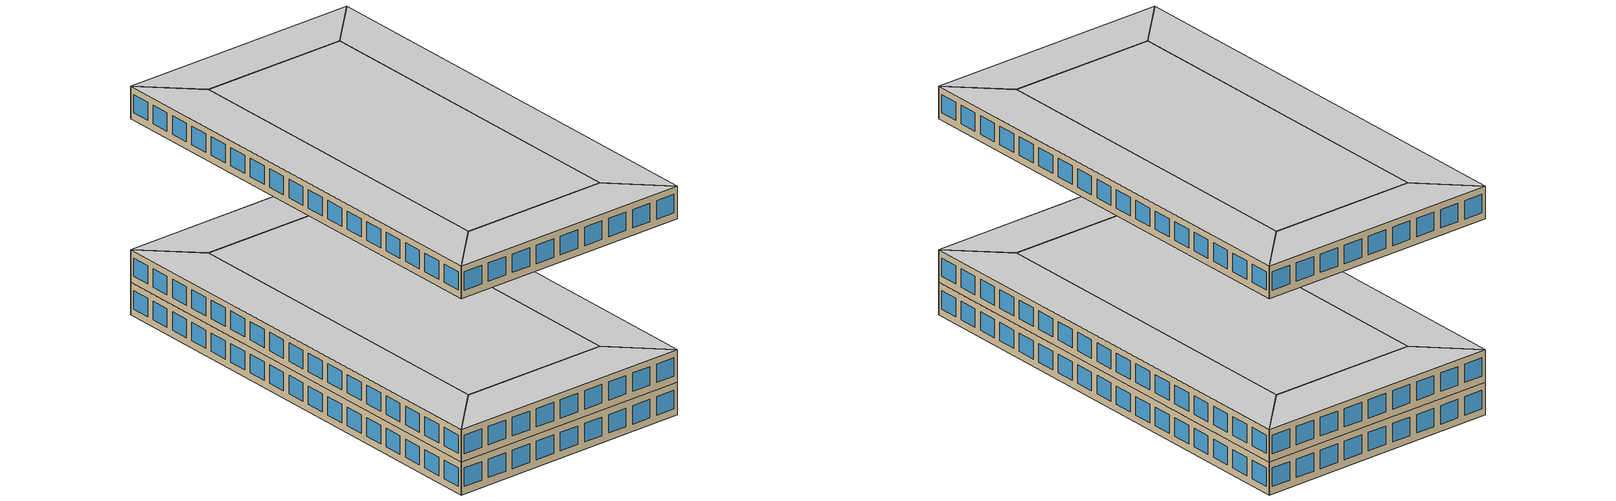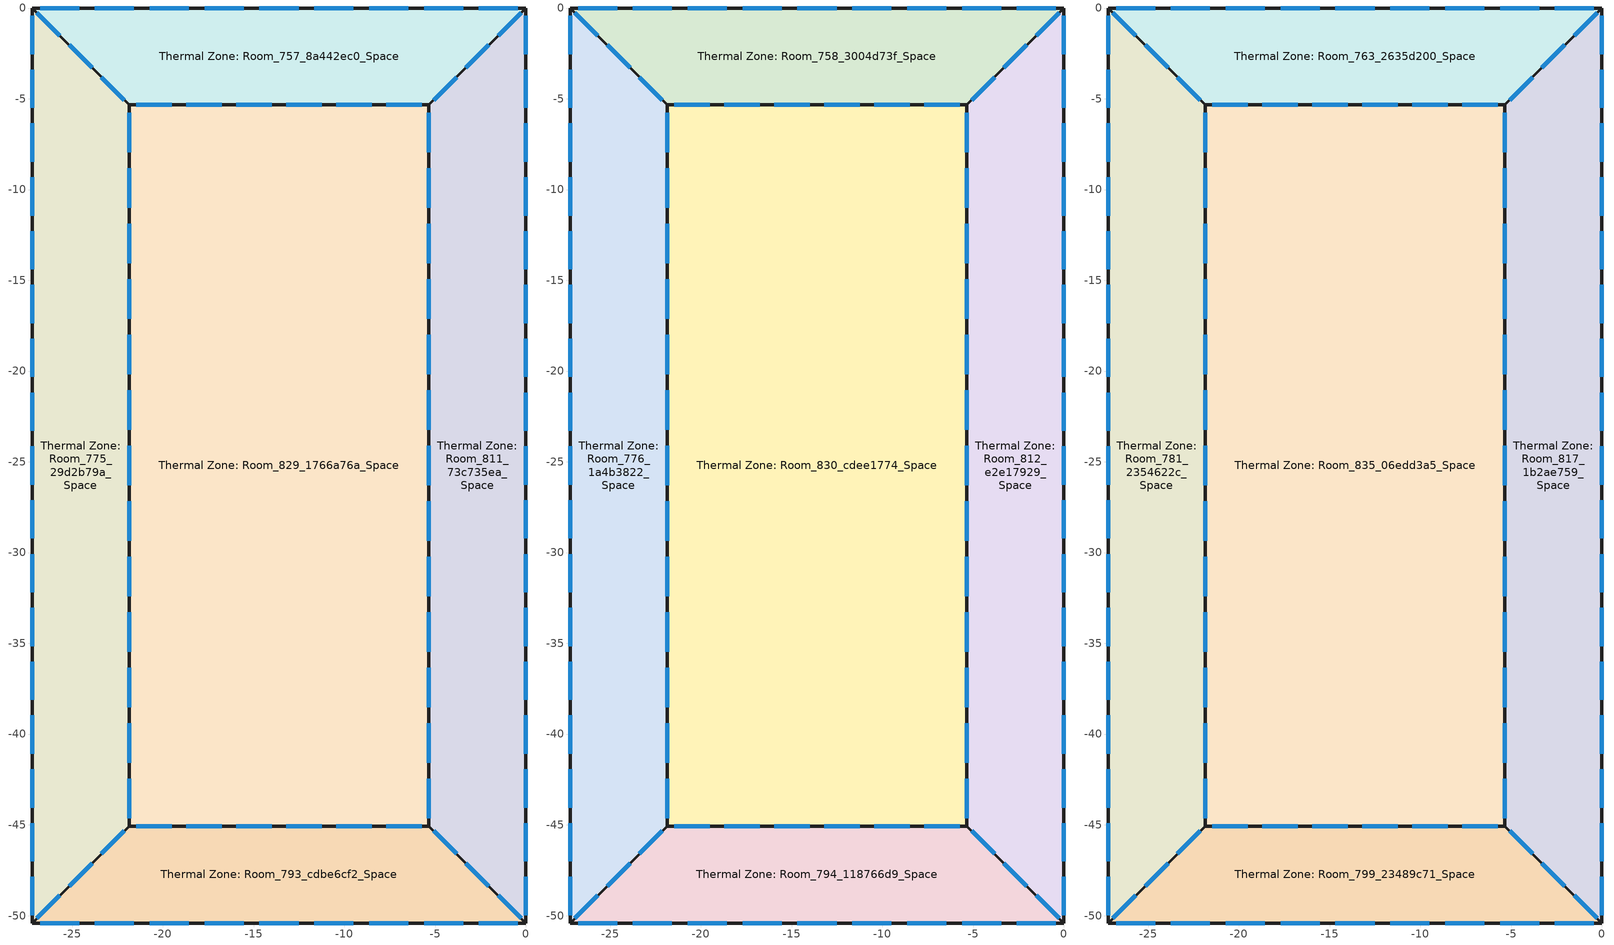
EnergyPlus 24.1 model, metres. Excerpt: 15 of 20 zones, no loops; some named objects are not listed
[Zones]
Thermal Zone: Room_757_8a442ec0_Space
 floor ground (ExtSlabCarpet 4in ClimateZone 1-8): -27.2,0 0,0 -5.34,-5.34 -21.86,-5.34 z0
 wall outside (AQ_Office_2024_Office  Wall 1945 1980 6A): -21.86,-5.34 -5.34,-5.34 0,0 -27.2,0 -21.86,-5.34 z0:3.56
 window (Single Glazing 5): -21.46,-5.34 -19.5,-5.34 / -18.71,-5.34 -16.75,-5.34 / -15.95,-5.34 -14,-5.34 / -13.2,-5.34 -11.24,-5.34 / -10.45,-5.34 -8.49,-5.34 / -7.7,-5.34 -5.74,-5.34 / -5.08,-5.08 -3.82,-3.82 / -3.3,-3.3 -2.04,-2.04 / -1.52,-1.52 -0.26,-0.26 / -26.94,-0.26 -25.67,-1.52 / -25.16,-2.04 -23.89,-3.3 / -23.38,-3.82 -22.11,-5.08 / -0.44,0 -2.59,0 / -3.46,0 -5.61,0 / -6.48,0 -8.63,0 / -9.5,0 -11.65,0 / -12.52,0 -14.67,0 / -15.55,0 -17.7,0 / -18.57,0 -20.72,0 / -21.59,0 -23.74,0 / -24.61,0 -26.76,0 z0.8:2.8
 roof outside (AQ_Office_2024_Office  roof 1945 1980 6A): -5.34,-5.34 0,0 -27.2,0 -21.86,-5.34 z3.56
Thermal Zone: Room_775_29d2b79a_Space
 floor ground (ExtSlabCarpet 4in ClimateZone 1-8): -27.2,0 -21.86,-5.34 -21.86,-45.07 -27.2,-50.41 z0
 wall outside (AQ_Office_2024_Office  Wall 1945 1980 6A): -21.86,-5.34 -27.2,0 -27.2,-50.41 -21.86,-45.07 -21.86,-5.34 z0:3.56
 window (Single Glazing 5): -22.11,-5.08 -23.38,-3.82 / -23.89,-3.3 -25.16,-2.04 / -25.67,-1.52 -26.94,-0.26 / -21.86,-44.62 -21.86,-42.45 / -21.86,-41.57 -21.86,-39.4 / -21.86,-14.07 -21.86,-11.89 / -21.86,-11.01 -21.86,-8.84 / -21.86,-7.96 -21.86,-5.78 / -21.86,-38.51 -21.86,-36.34 / -21.86,-35.46 -21.86,-33.28 / -21.86,-32.4 -21.86,-30.23 / -21.86,-29.35 -21.86,-27.17 / -21.86,-26.29 -21.86,-24.12 / -21.86,-23.23 -21.86,-21.06 / -21.86,-20.18 -21.86,-18.01 / -21.86,-17.12 -21.86,-14.95 / -26.94,-50.15 -25.67,-48.88 / -25.16,-48.37 -23.89,-47.1 / -23.38,-46.59 -22.11,-45.32 / -27.2,-0.43 -27.2,-2.54 / -27.2,-3.39 -27.2,-5.5 / -27.2,-30.08 -27.2,-32.19 / -27.2,-33.04 -27.2,-35.15 / -27.2,-36.01 -27.2,-38.12 / -27.2,-38.97 -27.2,-41.08 / -27.2,-41.94 -27.2,-44.05 / -27.2,-44.91 -27.2,-47.01 / -27.2,-47.87 -27.2,-49.98 / -27.2,-6.36 -27.2,-8.47 / -27.2,-9.32 -27.2,-11.43 / -27.2,-12.29 -27.2,-14.4 / -27.2,-15.25 -27.2,-17.36 / -27.2,-18.22 -27.2,-20.33 / -27.2,-21.18 -27.2,-23.29 / -27.2,-24.15 -27.2,-26.26 / -27.2,-27.11 -27.2,-29.22 z0.8:2.8
 roof outside (AQ_Office_2024_Office  roof 1945 1980 6A): -27.2,-50.41 -21.86,-45.07 -21.86,-5.34 -27.2,0 z3.56
Thermal Zone: Room_793_cdbe6cf2_Space
 floor ground (ExtSlabCarpet 4in ClimateZone 1-8): -5.34,-45.07 0,-50.41 -27.2,-50.41 -21.86,-45.07 z0
 wall outside (AQ_Office_2024_Office  Wall 1945 1980 6A): -21.86,-45.07 -27.2,-50.41 0,-50.41 -5.34,-45.07 -21.86,-45.07 z0:3.56
 window (Single Glazing 5): -22.11,-45.32 -23.38,-46.59 / -23.89,-47.1 -25.16,-48.37 / -25.67,-48.88 -26.94,-50.15 / -5.74,-45.07 -7.7,-45.07 / -8.49,-45.07 -10.45,-45.07 / -11.24,-45.07 -13.2,-45.07 / -14,-45.07 -15.95,-45.07 / -16.75,-45.07 -18.71,-45.07 / -19.5,-45.07 -21.46,-45.07 / -0.26,-50.15 -1.52,-48.88 / -2.04,-48.37 -3.3,-47.1 / -3.82,-46.59 -5.08,-45.32 / -26.76,-50.41 -24.61,-50.41 / -23.74,-50.41 -21.59,-50.41 / -20.72,-50.41 -18.57,-50.41 / -17.7,-50.41 -15.55,-50.41 / -14.67,-50.41 -12.52,-50.41 / -11.65,-50.41 -9.5,-50.41 / -8.63,-50.41 -6.48,-50.41 / -5.61,-50.41 -3.46,-50.41 / -2.59,-50.41 -0.44,-50.41 z0.8:2.8
 roof outside (AQ_Office_2024_Office  roof 1945 1980 6A): 0,-50.41 -5.34,-45.07 -21.86,-45.07 -27.2,-50.41 z3.56
Thermal Zone: Room_811_73c735ea_Space
 floor ground (ExtSlabCarpet 4in ClimateZone 1-8): 0,0 0,-50.41 -5.34,-45.07 -5.34,-5.34 z0
 wall outside (AQ_Office_2024_Office  Wall 1945 1980 6A): -5.34,-45.07 0,-50.41 0,0 -5.34,-5.34 -5.34,-45.07 z0:3.56
 window (Single Glazing 5): -5.08,-45.32 -3.82,-46.59 / -3.3,-47.1 -2.04,-48.37 / -1.52,-48.88 -0.26,-50.15 / -0.26,-0.26 -1.52,-1.52 / -2.04,-2.04 -3.3,-3.3 / -3.82,-3.82 -5.08,-5.08 / -5.34,-5.78 -5.34,-7.96 / -5.34,-8.84 -5.34,-11.01 / -5.34,-36.34 -5.34,-38.51 / -5.34,-39.4 -5.34,-41.57 / -5.34,-42.45 -5.34,-44.62 / -5.34,-11.89 -5.34,-14.07 / -5.34,-14.95 -5.34,-17.12 / -5.34,-18.01 -5.34,-20.18 / -5.34,-21.06 -5.34,-23.23 / -5.34,-24.12 -5.34,-26.29 / -5.34,-27.17 -5.34,-29.35 / -5.34,-30.23 -5.34,-32.4 / -5.34,-33.28 -5.34,-35.46 / 0,-49.98 0,-47.87 / 0,-47.01 0,-44.91 / 0,-20.33 0,-18.22 / 0,-17.36 0,-15.25 / 0,-14.4 0,-12.29 / 0,-11.43 0,-9.32 / 0,-8.47 0,-6.36 / 0,-5.5 0,-3.39 / 0,-2.54 0,-0.43 / 0,-44.05 0,-41.94 / 0,-41.08 0,-38.97 / 0,-38.12 0,-36.01 / 0,-35.15 0,-33.04 / 0,-32.19 0,-30.08 / 0,-29.22 0,-27.11 / 0,-26.26 0,-24.15 / 0,-23.29 0,-21.18 z0.8:2.8
 roof outside (AQ_Office_2024_Office  roof 1945 1980 6A): 0,-50.41 0,0 -5.34,-5.34 -5.34,-45.07 z3.56
Thermal Zone: Room_829_1766a76a_Space
 floor ground (ExtSlabCarpet 4in ClimateZone 1-8): -5.34,-5.34 -5.34,-45.07 -21.86,-45.07 -21.86,-5.34 z0
 wall outside (AQ_Office_2024_Office  Wall 1945 1980 6A): -5.34,-45.07 -5.34,-5.34 -21.86,-5.34 -21.86,-45.07 -5.34,-45.07 z0:3.56
 window (Single Glazing 5): -5.34,-44.62 -5.34,-42.45 / -5.34,-41.57 -5.34,-39.4 / -5.34,-14.07 -5.34,-11.89 / -5.34,-11.01 -5.34,-8.84 / -5.34,-7.96 -5.34,-5.78 / -5.34,-38.51 -5.34,-36.34 / -5.34,-35.46 -5.34,-33.28 / -5.34,-32.4 -5.34,-30.23 / -5.34,-29.35 -5.34,-27.17 / -5.34,-26.29 -5.34,-24.12 / -5.34,-23.23 -5.34,-21.06 / -5.34,-20.18 -5.34,-18.01 / -5.34,-17.12 -5.34,-14.95 / -21.46,-45.07 -19.5,-45.07 / -18.71,-45.07 -16.75,-45.07 / -15.95,-45.07 -14,-45.07 / -13.2,-45.07 -11.24,-45.07 / -10.45,-45.07 -8.49,-45.07 / -7.7,-45.07 -5.74,-45.07 / -21.86,-5.78 -21.86,-7.96 / -21.86,-8.84 -21.86,-11.01 / -21.86,-36.34 -21.86,-38.51 / -21.86,-39.4 -21.86,-41.57 / -21.86,-42.45 -21.86,-44.62 / -21.86,-11.89 -21.86,-14.07 / -21.86,-14.95 -21.86,-17.12 / -21.86,-18.01 -21.86,-20.18 / -21.86,-21.06 -21.86,-23.23 / -21.86,-24.12 -21.86,-26.29 / -21.86,-27.17 -21.86,-29.35 / -21.86,-30.23 -21.86,-32.4 / -21.86,-33.28 -21.86,-35.46 / -5.74,-5.34 -7.7,-5.34 / -8.49,-5.34 -10.45,-5.34 / -11.24,-5.34 -13.2,-5.34 / -14,-5.34 -15.95,-5.34 / -16.75,-5.34 -18.71,-5.34 / -19.5,-5.34 -21.46,-5.34 z0.8:2.8
 roof outside (AQ_Office_2024_Office  roof 1945 1980 6A): -5.34,-45.07 -5.34,-5.34 -21.86,-5.34 -21.86,-45.07 z3.56
Thermal Zone: Room_758_3004d73f_Space
 floor outside (AQ_Office_2024_Office  ground 1945 1980 6A): -27.2,0 0,0 -5.34,-5.34 -21.86,-5.34 z3.56
 wall outside (AQ_Office_2024_Office  Wall 1945 1980 6A): -21.86,-5.34 -5.34,-5.34 0,0 -27.2,0 -21.86,-5.34 z3.56:7.11
 window (Single Glazing 5): -21.46,-5.34 -19.5,-5.34 / -18.71,-5.34 -16.75,-5.34 / -15.95,-5.34 -14,-5.34 / -13.2,-5.34 -11.24,-5.34 / -10.45,-5.34 -8.49,-5.34 / -7.7,-5.34 -5.74,-5.34 / -5.08,-5.08 -3.82,-3.82 / -3.3,-3.3 -2.04,-2.04 / -1.52,-1.52 -0.26,-0.26 / -26.94,-0.26 -25.67,-1.52 / -25.16,-2.04 -23.89,-3.3 / -23.38,-3.82 -22.11,-5.08 / -0.44,0 -2.59,0 / -3.46,0 -5.61,0 / -6.48,0 -8.63,0 / -9.5,0 -11.65,0 / -12.52,0 -14.67,0 / -15.55,0 -17.7,0 / -18.57,0 -20.72,0 / -21.59,0 -23.74,0 / -24.61,0 -26.76,0 z4.36:6.36
 ceiling adiabatic (Interior Partition 1): -5.34,-5.34 0,0 -27.2,0 -21.86,-5.34 z7.11
Thermal Zone: Room_776_1a4b3822_Space
 floor outside (AQ_Office_2024_Office  ground 1945 1980 6A): -27.2,0 -21.86,-5.34 -21.86,-45.07 -27.2,-50.41 z3.56
 wall outside (AQ_Office_2024_Office  Wall 1945 1980 6A): -21.86,-5.34 -27.2,0 -27.2,-50.41 -21.86,-45.07 -21.86,-5.34 z3.56:7.11
 window (Single Glazing 5): -22.11,-5.08 -23.38,-3.82 / -23.89,-3.3 -25.16,-2.04 / -25.67,-1.52 -26.94,-0.26 / -21.86,-44.62 -21.86,-42.45 / -21.86,-41.57 -21.86,-39.4 / -21.86,-14.07 -21.86,-11.89 / -21.86,-11.01 -21.86,-8.84 / -21.86,-7.96 -21.86,-5.78 / -21.86,-38.51 -21.86,-36.34 / -21.86,-35.46 -21.86,-33.28 / -21.86,-32.4 -21.86,-30.23 / -21.86,-29.35 -21.86,-27.17 / -21.86,-26.29 -21.86,-24.12 / -21.86,-23.23 -21.86,-21.06 / -21.86,-20.18 -21.86,-18.01 / -21.86,-17.12 -21.86,-14.95 / -26.94,-50.15 -25.67,-48.88 / -25.16,-48.37 -23.89,-47.1 / -23.38,-46.59 -22.11,-45.32 / -27.2,-0.43 -27.2,-2.54 / -27.2,-3.39 -27.2,-5.5 / -27.2,-30.08 -27.2,-32.19 / -27.2,-33.04 -27.2,-35.15 / -27.2,-36.01 -27.2,-38.12 / -27.2,-38.97 -27.2,-41.08 / -27.2,-41.94 -27.2,-44.05 / -27.2,-44.91 -27.2,-47.01 / -27.2,-47.87 -27.2,-49.98 / -27.2,-6.36 -27.2,-8.47 / -27.2,-9.32 -27.2,-11.43 / -27.2,-12.29 -27.2,-14.4 / -27.2,-15.25 -27.2,-17.36 / -27.2,-18.22 -27.2,-20.33 / -27.2,-21.18 -27.2,-23.29 / -27.2,-24.15 -27.2,-26.26 / -27.2,-27.11 -27.2,-29.22 z4.36:6.36
 ceiling adiabatic (Interior Partition 1): -27.2,-50.41 -21.86,-45.07 -21.86,-5.34 -27.2,0 z7.11
Thermal Zone: Room_794_118766d9_Space
 floor outside (AQ_Office_2024_Office  ground 1945 1980 6A): -5.34,-45.07 0,-50.41 -27.2,-50.41 -21.86,-45.07 z3.56
 wall outside (AQ_Office_2024_Office  Wall 1945 1980 6A): -21.86,-45.07 -27.2,-50.41 0,-50.41 -5.34,-45.07 -21.86,-45.07 z3.56:7.11
 window (Single Glazing 5): -22.11,-45.32 -23.38,-46.59 / -23.89,-47.1 -25.16,-48.37 / -25.67,-48.88 -26.94,-50.15 / -5.74,-45.07 -7.7,-45.07 / -8.49,-45.07 -10.45,-45.07 / -11.24,-45.07 -13.2,-45.07 / -14,-45.07 -15.95,-45.07 / -16.75,-45.07 -18.71,-45.07 / -19.5,-45.07 -21.46,-45.07 / -0.26,-50.15 -1.52,-48.88 / -2.04,-48.37 -3.3,-47.1 / -3.82,-46.59 -5.08,-45.32 / -26.76,-50.41 -24.61,-50.41 / -23.74,-50.41 -21.59,-50.41 / -20.72,-50.41 -18.57,-50.41 / -17.7,-50.41 -15.55,-50.41 / -14.67,-50.41 -12.52,-50.41 / -11.65,-50.41 -9.5,-50.41 / -8.63,-50.41 -6.48,-50.41 / -5.61,-50.41 -3.46,-50.41 / -2.59,-50.41 -0.44,-50.41 z4.36:6.36
 ceiling adiabatic (Interior Partition 1): 0,-50.41 -5.34,-45.07 -21.86,-45.07 -27.2,-50.41 z7.11
Thermal Zone: Room_812_e2e17929_Space
 floor outside (AQ_Office_2024_Office  ground 1945 1980 6A): 0,0 0,-50.41 -5.34,-45.07 -5.34,-5.34 z3.56
 wall outside (AQ_Office_2024_Office  Wall 1945 1980 6A): -5.34,-45.07 0,-50.41 0,0 -5.34,-5.34 -5.34,-45.07 z3.56:7.11
 window (Single Glazing 5): -5.08,-45.32 -3.82,-46.59 / -3.3,-47.1 -2.04,-48.37 / -1.52,-48.88 -0.26,-50.15 / -0.26,-0.26 -1.52,-1.52 / -2.04,-2.04 -3.3,-3.3 / -3.82,-3.82 -5.08,-5.08 / -5.34,-5.78 -5.34,-7.96 / -5.34,-8.84 -5.34,-11.01 / -5.34,-36.34 -5.34,-38.51 / -5.34,-39.4 -5.34,-41.57 / -5.34,-42.45 -5.34,-44.62 / -5.34,-11.89 -5.34,-14.07 / -5.34,-14.95 -5.34,-17.12 / -5.34,-18.01 -5.34,-20.18 / -5.34,-21.06 -5.34,-23.23 / -5.34,-24.12 -5.34,-26.29 / -5.34,-27.17 -5.34,-29.35 / -5.34,-30.23 -5.34,-32.4 / -5.34,-33.28 -5.34,-35.46 / 0,-49.98 0,-47.87 / 0,-47.01 0,-44.91 / 0,-20.33 0,-18.22 / 0,-17.36 0,-15.25 / 0,-14.4 0,-12.29 / 0,-11.43 0,-9.32 / 0,-8.47 0,-6.36 / 0,-5.5 0,-3.39 / 0,-2.54 0,-0.43 / 0,-44.05 0,-41.94 / 0,-41.08 0,-38.97 / 0,-38.12 0,-36.01 / 0,-35.15 0,-33.04 / 0,-32.19 0,-30.08 / 0,-29.22 0,-27.11 / 0,-26.26 0,-24.15 / 0,-23.29 0,-21.18 z4.36:6.36
 ceiling adiabatic (Interior Partition 1): 0,-50.41 0,0 -5.34,-5.34 -5.34,-45.07 z7.11
Thermal Zone: Room_830_cdee1774_Space
 floor outside (AQ_Office_2024_Office  ground 1945 1980 6A): -5.34,-5.34 -5.34,-45.07 -21.86,-45.07 -21.86,-5.34 z3.56
 wall outside (AQ_Office_2024_Office  Wall 1945 1980 6A): -5.34,-45.07 -5.34,-5.34 -21.86,-5.34 -21.86,-45.07 -5.34,-45.07 z3.56:7.11
 window (Single Glazing 5): -5.34,-44.62 -5.34,-42.45 / -5.34,-41.57 -5.34,-39.4 / -5.34,-14.07 -5.34,-11.89 / -5.34,-11.01 -5.34,-8.84 / -5.34,-7.96 -5.34,-5.78 / -5.34,-38.51 -5.34,-36.34 / -5.34,-35.46 -5.34,-33.28 / -5.34,-32.4 -5.34,-30.23 / -5.34,-29.35 -5.34,-27.17 / -5.34,-26.29 -5.34,-24.12 / -5.34,-23.23 -5.34,-21.06 / -5.34,-20.18 -5.34,-18.01 / -5.34,-17.12 -5.34,-14.95 / -21.46,-45.07 -19.5,-45.07 / -18.71,-45.07 -16.75,-45.07 / -15.95,-45.07 -14,-45.07 / -13.2,-45.07 -11.24,-45.07 / -10.45,-45.07 -8.49,-45.07 / -7.7,-45.07 -5.74,-45.07 / -21.86,-5.78 -21.86,-7.96 / -21.86,-8.84 -21.86,-11.01 / -21.86,-36.34 -21.86,-38.51 / -21.86,-39.4 -21.86,-41.57 / -21.86,-42.45 -21.86,-44.62 / -21.86,-11.89 -21.86,-14.07 / -21.86,-14.95 -21.86,-17.12 / -21.86,-18.01 -21.86,-20.18 / -21.86,-21.06 -21.86,-23.23 / -21.86,-24.12 -21.86,-26.29 / -21.86,-27.17 -21.86,-29.35 / -21.86,-30.23 -21.86,-32.4 / -21.86,-33.28 -21.86,-35.46 / -5.74,-5.34 -7.7,-5.34 / -8.49,-5.34 -10.45,-5.34 / -11.24,-5.34 -13.2,-5.34 / -14,-5.34 -15.95,-5.34 / -16.75,-5.34 -18.71,-5.34 / -19.5,-5.34 -21.46,-5.34 z4.36:6.36
 ceiling adiabatic (Interior Partition 1): -5.34,-45.07 -5.34,-5.34 -21.86,-5.34 -21.86,-45.07 z7.11
Thermal Zone: Room_763_2635d200_Space
 floor adiabatic (Interior Partition 1): -27.2,0 0,0 -5.34,-5.34 -21.86,-5.34 z21.33
 wall outside (AQ_Office_2024_Office  Wall 1945 1980 6A): -21.86,-5.34 -5.34,-5.34 0,0 -27.2,0 -21.86,-5.34 z21.33:24.89
 window (Single Glazing 5): -21.46,-5.34 -19.5,-5.34 / -18.71,-5.34 -16.75,-5.34 / -15.95,-5.34 -14,-5.34 / -13.2,-5.34 -11.24,-5.34 / -10.45,-5.34 -8.49,-5.34 / -7.7,-5.34 -5.74,-5.34 / -5.08,-5.08 -3.82,-3.82 / -3.3,-3.3 -2.04,-2.04 / -1.52,-1.52 -0.26,-0.26 / -26.94,-0.26 -25.67,-1.52 / -25.16,-2.04 -23.89,-3.3 / -23.38,-3.82 -22.11,-5.08 / -0.44,0 -2.59,0 / -3.46,0 -5.61,0 / -6.48,0 -8.63,0 / -9.5,0 -11.65,0 / -12.52,0 -14.67,0 / -15.55,0 -17.7,0 / -18.57,0 -20.72,0 / -21.59,0 -23.74,0 / -24.61,0 -26.76,0 z22.13:24.13
 ceiling adiabatic (Interior Partition 1): -5.34,-5.34 0,0 -27.2,0 -21.86,-5.34 z24.89
Thermal Zone: Room_781_2354622c_Space
 floor adiabatic (Interior Partition 1): -27.2,0 -21.86,-5.34 -21.86,-45.07 -27.2,-50.41 z21.33
 wall outside (AQ_Office_2024_Office  Wall 1945 1980 6A): -21.86,-5.34 -27.2,0 -27.2,-50.41 -21.86,-45.07 -21.86,-5.34 z21.33:24.89
 window (Single Glazing 5): -22.11,-5.08 -23.38,-3.82 / -23.89,-3.3 -25.16,-2.04 / -25.67,-1.52 -26.94,-0.26 / -21.86,-44.62 -21.86,-42.45 / -21.86,-41.57 -21.86,-39.4 / -21.86,-14.07 -21.86,-11.89 / -21.86,-11.01 -21.86,-8.84 / -21.86,-7.96 -21.86,-5.78 / -21.86,-38.51 -21.86,-36.34 / -21.86,-35.46 -21.86,-33.28 / -21.86,-32.4 -21.86,-30.23 / -21.86,-29.35 -21.86,-27.17 / -21.86,-26.29 -21.86,-24.12 / -21.86,-23.23 -21.86,-21.06 / -21.86,-20.18 -21.86,-18.01 / -21.86,-17.12 -21.86,-14.95 / -26.94,-50.15 -25.67,-48.88 / -25.16,-48.37 -23.89,-47.1 / -23.38,-46.59 -22.11,-45.32 / -27.2,-0.43 -27.2,-2.54 / -27.2,-3.39 -27.2,-5.5 / -27.2,-30.08 -27.2,-32.19 / -27.2,-33.04 -27.2,-35.15 / -27.2,-36.01 -27.2,-38.12 / -27.2,-38.97 -27.2,-41.08 / -27.2,-41.94 -27.2,-44.05 / -27.2,-44.91 -27.2,-47.01 / -27.2,-47.87 -27.2,-49.98 / -27.2,-6.36 -27.2,-8.47 / -27.2,-9.32 -27.2,-11.43 / -27.2,-12.29 -27.2,-14.4 / -27.2,-15.25 -27.2,-17.36 / -27.2,-18.22 -27.2,-20.33 / -27.2,-21.18 -27.2,-23.29 / -27.2,-24.15 -27.2,-26.26 / -27.2,-27.11 -27.2,-29.22 z22.13:24.13
 ceiling adiabatic (Interior Partition 1): -27.2,-50.41 -21.86,-45.07 -21.86,-5.34 -27.2,0 z24.89
Thermal Zone: Room_799_23489c71_Space
 floor adiabatic (Interior Partition 1): -5.34,-45.07 0,-50.41 -27.2,-50.41 -21.86,-45.07 z21.33
 wall outside (AQ_Office_2024_Office  Wall 1945 1980 6A): -21.86,-45.07 -27.2,-50.41 0,-50.41 -5.34,-45.07 -21.86,-45.07 z21.33:24.89
 window (Single Glazing 5): -22.11,-45.32 -23.38,-46.59 / -23.89,-47.1 -25.16,-48.37 / -25.67,-48.88 -26.94,-50.15 / -5.74,-45.07 -7.7,-45.07 / -8.49,-45.07 -10.45,-45.07 / -11.24,-45.07 -13.2,-45.07 / -14,-45.07 -15.95,-45.07 / -16.75,-45.07 -18.71,-45.07 / -19.5,-45.07 -21.46,-45.07 / -0.26,-50.15 -1.52,-48.88 / -2.04,-48.37 -3.3,-47.1 / -3.82,-46.59 -5.08,-45.32 / -26.76,-50.41 -24.61,-50.41 / -23.74,-50.41 -21.59,-50.41 / -20.72,-50.41 -18.57,-50.41 / -17.7,-50.41 -15.55,-50.41 / -14.67,-50.41 -12.52,-50.41 / -11.65,-50.41 -9.5,-50.41 / -8.63,-50.41 -6.48,-50.41 / -5.61,-50.41 -3.46,-50.41 / -2.59,-50.41 -0.44,-50.41 z22.13:24.13
 ceiling adiabatic (Interior Partition 1): 0,-50.41 -5.34,-45.07 -21.86,-45.07 -27.2,-50.41 z24.89
Thermal Zone: Room_817_1b2ae759_Space
 floor adiabatic (Interior Partition 1): 0,0 0,-50.41 -5.34,-45.07 -5.34,-5.34 z21.33
 wall outside (AQ_Office_2024_Office  Wall 1945 1980 6A): -5.34,-45.07 0,-50.41 0,0 -5.34,-5.34 -5.34,-45.07 z21.33:24.89
 window (Single Glazing 5): -5.08,-45.32 -3.82,-46.59 / -3.3,-47.1 -2.04,-48.37 / -1.52,-48.88 -0.26,-50.15 / -0.26,-0.26 -1.52,-1.52 / -2.04,-2.04 -3.3,-3.3 / -3.82,-3.82 -5.08,-5.08 / -5.34,-5.78 -5.34,-7.96 / -5.34,-8.84 -5.34,-11.01 / -5.34,-36.34 -5.34,-38.51 / -5.34,-39.4 -5.34,-41.57 / -5.34,-42.45 -5.34,-44.62 / -5.34,-11.89 -5.34,-14.07 / -5.34,-14.95 -5.34,-17.12 / -5.34,-18.01 -5.34,-20.18 / -5.34,-21.06 -5.34,-23.23 / -5.34,-24.12 -5.34,-26.29 / -5.34,-27.17 -5.34,-29.35 / -5.34,-30.23 -5.34,-32.4 / -5.34,-33.28 -5.34,-35.46 / 0,-49.98 0,-47.87 / 0,-47.01 0,-44.91 / 0,-20.33 0,-18.22 / 0,-17.36 0,-15.25 / 0,-14.4 0,-12.29 / 0,-11.43 0,-9.32 / 0,-8.47 0,-6.36 / 0,-5.5 0,-3.39 / 0,-2.54 0,-0.43 / 0,-44.05 0,-41.94 / 0,-41.08 0,-38.97 / 0,-38.12 0,-36.01 / 0,-35.15 0,-33.04 / 0,-32.19 0,-30.08 / 0,-29.22 0,-27.11 / 0,-26.26 0,-24.15 / 0,-23.29 0,-21.18 z22.13:24.13
 ceiling adiabatic (Interior Partition 1): 0,-50.41 0,0 -5.34,-5.34 -5.34,-45.07 z24.89
Thermal Zone: Room_835_06edd3a5_Space
 floor adiabatic (Interior Partition 1): -5.34,-5.34 -5.34,-45.07 -21.86,-45.07 -21.86,-5.34 z21.33
 wall outside (AQ_Office_2024_Office  Wall 1945 1980 6A): -5.34,-45.07 -5.34,-5.34 -21.86,-5.34 -21.86,-45.07 -5.34,-45.07 z21.33:24.89
 window (Single Glazing 5): -5.34,-44.62 -5.34,-42.45 / -5.34,-41.57 -5.34,-39.4 / -5.34,-14.07 -5.34,-11.89 / -5.34,-11.01 -5.34,-8.84 / -5.34,-7.96 -5.34,-5.78 / -5.34,-38.51 -5.34,-36.34 / -5.34,-35.46 -5.34,-33.28 / -5.34,-32.4 -5.34,-30.23 / -5.34,-29.35 -5.34,-27.17 / -5.34,-26.29 -5.34,-24.12 / -5.34,-23.23 -5.34,-21.06 / -5.34,-20.18 -5.34,-18.01 / -5.34,-17.12 -5.34,-14.95 / -21.46,-45.07 -19.5,-45.07 / -18.71,-45.07 -16.75,-45.07 / -15.95,-45.07 -14,-45.07 / -13.2,-45.07 -11.24,-45.07 / -10.45,-45.07 -8.49,-45.07 / -7.7,-45.07 -5.74,-45.07 / -21.86,-5.78 -21.86,-7.96 / -21.86,-8.84 -21.86,-11.01 / -21.86,-36.34 -21.86,-38.51 / -21.86,-39.4 -21.86,-41.57 / -21.86,-42.45 -21.86,-44.62 / -21.86,-11.89 -21.86,-14.07 / -21.86,-14.95 -21.86,-17.12 / -21.86,-18.01 -21.86,-20.18 / -21.86,-21.06 -21.86,-23.23 / -21.86,-24.12 -21.86,-26.29 / -21.86,-27.17 -21.86,-29.35 / -21.86,-30.23 -21.86,-32.4 / -21.86,-33.28 -21.86,-35.46 / -5.74,-5.34 -7.7,-5.34 / -8.49,-5.34 -10.45,-5.34 / -11.24,-5.34 -13.2,-5.34 / -14,-5.34 -15.95,-5.34 / -16.75,-5.34 -18.71,-5.34 / -19.5,-5.34 -21.46,-5.34 z22.13:24.13
 ceiling adiabatic (Interior Partition 1): -5.34,-45.07 -5.34,-5.34 -21.86,-5.34 -21.86,-45.07 z24.89
[Building]
1055_boulevard RenÃ©-LÃ©vesque Est (MTL)_172529_Y_1979_high: North Axis {deg}=0; Terrain=City; Solar Distribution=FullExteriorWithReflections
[Site:Location]
Montreal Int'l: Latitude {deg}=45.47; Longitude {deg}=-73.75; Time Zone {hr}=-5; Elevation {m}=36
[Site:WaterMainsTemperature]
Calculation Method=CorrelationFromWeatherFile
[SizingPeriod:DesignDay] Day of Month=21; Dry-Bulb Temperature Range Modifier Type=DefaultMultipliers; Rain Indicator=No; Snow Indicator=No; Daylight Saving Time Indicator=No; Begin Environment Reset Mode=FullResetAtBeginEnvironment
Name | Month | Day Type | Maximum Dry-Bulb Temperature {C} | Daily Dry-Bulb Temperature Range {deltaC} | Humidity Condition Type | Wetbulb or DewPoint at Maximum Dry-Bulb {C} | Barometric Pressure {Pa} | Wind Speed {m/s} | Wind Direction {deg} | Solar Model Indicator | ASHRAE Clear Sky Optical Depth for Beam Irradiance (taub) | ASHRAE Clear Sky Optical Depth for Diffuse Irradiance (taud) | Enthalpy at Maximum Dry-Bulb {J/kg} | Sky Clearness
Montreal Int'l Ann Clg .4% Condns DB=>MWB | 7 | SummerDesignDay | 30 | 9.3 | Wetbulb | 22.1 | 100893 | 4.9 | 220 | ASHRAETau | 0.465 | 1.966
Montreal Int'l Ann Clg .4% Condns DP=>MDB | 7 | SummerDesignDay | 26 | 9.3 | Dewpoint | 21.6 | 100893 | 4.9 | 220 | ASHRAETau | 0.465 | 1.966
Montreal Int'l Ann Clg .4% Condns Enth=>MDB | 7 | SummerDesignDay | 28.1 | 9.3 | Enthalpy |  | 100893 | 4.9 | 220 | ASHRAETau | 0.465 | 1.966 | 69300
Montreal Int'l Ann Clg .4% Condns WB=>MDB | 7 | SummerDesignDay | 28.1 | 9.3 | Wetbulb | 23.2 | 100893 | 4.9 | 220 | ASHRAETau | 0.465 | 1.966
Montreal Int'l Ann Htg 99.6% Condns DB | 1 | WinterDesignDay | -23.7 | 0 | Wetbulb | -23.7 | 100893 | 3.9 | 260 | ASHRAEClearSky |  |  |  | 0
Montreal Int'l Ann Htg Wind 99.6% Condns WS=>MCDB | 1 | WinterDesignDay | -5.3 | 0 | Wetbulb | -5.3 | 100893 | 12.9 | 260 | ASHRAEClearSky |  |  |  | 0
Montreal Int'l Ann Hum_n 99.6% Condns DP=>MCDB | 1 | WinterDesignDay | -23 | 0 | Dewpoint | -30.5 | 100893 | 3.9 | 260 | ASHRAEClearSky |  |  |  | 0
Montreal Int'l Cooling Design Day 0.4% Condns DB=>MWB | 7 | SummerDesignDay | 29.4 | 9.7 | Wetbulb | 22.7 | 101099 | 4.8 | 228 | ASHRAEClearSky |  |  |  | 1
Montreal Int'l Heating Design Day 99.6% Condns DB | 1 | WinterDesignDay | -22.8 | 0 | Wetbulb | -22.8 | 101099 | 3.6 | 294 | ASHRAEClearSky |  |  |  | 0
[Material]
Name | Roughness | Thickness {m} | Conductivity {W/m-K} | Density {kg/m3} | Specific Heat {J/kg-K} | Thermal Absorptance | Solar Absorptance | Visible Absorptance
AQNC2024built-up roofing 1 | MediumRough | 0.1 | 0.162 | 1121 | 1470 | 0.7 | 0.7 | 0.7
AQNC2024concrete blocks | MediumRough | 0.2 | 1.1 | 800 | 920 | 0.7 | 0.7 | 0.7
AQNC2024expanded polystyrene type I 15 cm 1 | MediumRough | 0.15 | 0.0385 | 15 | 1500 | 0.7 | 0.7 | 0.7
AQNC2024gypsum board | MediumRough | 0.1 | 0.159 | 800 | 1090 | 0.7 | 0.7 | 0.7
AQNC2024low density mineral wool batt | MediumRough | 0.05 | 0.0362 | 15 | 800 | 0.7 | 0.7 | 0.7
AQNC2024standard concrete | MediumRough | 0.2 | 2.5 | 2400 | 840 | 0.7 | 0.7 | 0.7
G05 25mm wood | MediumSmooth | 0.0254 | 0.15 | 608 | 1630 | 0.9 | 0.5 | 0.5
MAT-CC05 4 HW CONCRETE | Rough | 0.1016 | 1.311 | 2240 | 836.8 | 0.9 | 0.85 | 0.85
[Material:NoMass] Thermal Absorptance=0.9
Name | Roughness | Thermal Resistance {m2-K/W} | Solar Absorptance | Visible Absorptance
AQNC2024NMair less15 mm | MediumRough | 0.16 | 0.7 | 0.7
CP02 CARPET PAD | Smooth | 0.1 | 0.8 | 0.8
[WindowMaterial:SimpleGlazingSystem]
Simple glazing: U-Factor {W/m2-K}=5; Solar Heat Gain Coefficient=0.8
[Construction]
AQ_Office_2024_Office  ground 1945 1980 6A: AQNC2024standard concrete, AQNC2024NMair less15 mm
AQ_Office_2024_Office  roof 1945 1980 6A: AQNC2024built-up roofing 1, AQNC2024expanded polystyrene type I 15 cm 1
AQ_Office_2024_Office  Wall 1945 1980 6A: AQNC2024concrete blocks, AQNC2024low density mineral wool batt, AQNC2024gypsum board
ExtSlabCarpet 4in ClimateZone 1-8: MAT-CC05 4 HW CONCRETE, CP02 CARPET PAD
Interior Partition 1: G05 25mm wood
Single Glazing 5: Simple glazing
[Zone] Multiplier=1; Part of Total Floor Area=Yes
Thermal Zone: Room_757_8a442ec0_Space; Thermal Zone: Room_758_3004d73f_Space; Thermal Zone: Room_763_2635d200_Space; Thermal Zone: Room_775_29d2b79a_Space; Thermal Zone: Room_776_1a4b3822_Space; Thermal Zone: Room_781_2354622c_Space; Thermal Zone: Room_793_cdbe6cf2_Space; Thermal Zone: Room_794_118766d9_Space; Thermal Zone: Room_799_23489c71_Space; Thermal Zone: Room_811_73c735ea_Space; Thermal Zone: Room_812_e2e17929_Space; Thermal Zone: Room_817_1b2ae759_Space; Thermal Zone: Room_829_1766a76a_Space; Thermal Zone: Room_830_cdee1774_Space; Thermal Zone: Room_835_06edd3a5_Space
[Space] Space Type=MediumOffice Building
Name | Zone
Room_757_8a442ec0_Space | Thermal Zone: Room_757_8a442ec0_Space
Room_758_3004d73f_Space | Thermal Zone: Room_758_3004d73f_Space
Room_763_2635d200_Space | Thermal Zone: Room_763_2635d200_Space
Room_775_29d2b79a_Space | Thermal Zone: Room_775_29d2b79a_Space
Room_776_1a4b3822_Space | Thermal Zone: Room_776_1a4b3822_Space
Room_781_2354622c_Space | Thermal Zone: Room_781_2354622c_Space
Room_793_cdbe6cf2_Space | Thermal Zone: Room_793_cdbe6cf2_Space
Room_794_118766d9_Space | Thermal Zone: Room_794_118766d9_Space
Room_799_23489c71_Space | Thermal Zone: Room_799_23489c71_Space
Room_811_73c735ea_Space | Thermal Zone: Room_811_73c735ea_Space
Room_812_e2e17929_Space | Thermal Zone: Room_812_e2e17929_Space
Room_817_1b2ae759_Space | Thermal Zone: Room_817_1b2ae759_Space
Room_829_1766a76a_Space | Thermal Zone: Room_829_1766a76a_Space
Room_830_cdee1774_Space | Thermal Zone: Room_830_cdee1774_Space
Room_835_06edd3a5_Space | Thermal Zone: Room_835_06edd3a5_Space
[SpaceList]
MediumOffice Building: Room_757_8a442ec0_Space, Room_758_3004d73f_Space, Room_781_2354622c_Space, Room_828_ec5a7d58_Space, Room_812_e2e17929_Space, Room_763_2635d200_Space, Room_776_1a4b3822_Space, Room_774_96c0b87f_Space, Room_775_29d2b79a_Space, Room_792_b6f59f44_Space, Room_830_cdee1774_Space, Room_793_cdbe6cf2_Space, Room_794_118766d9_Space, Room_799_23489c71_Space, Room_810_a910b828_Space, Room_811_73c735ea_Space, Room_817_1b2ae759_Space, Room_829_1766a76a_Space, Room_835_06edd3a5_Space, Room_846_4a64eaff_Space
[Lights]
MediumOffice Building_Lighting: Zone or ZoneList or Space or SpaceList=MediumOffice Building; Schedule=NECB-A-Lighting; Design Level Calculation Method=Watts/Area; Watts per Floor Area {W/m2}=6.68315; Return Air Fraction=0; Fraction Radiant=0.7; Fraction Visible=0.2; Fraction Replaceable=1
[People]
MediumOffice Building_People: Zone or ZoneList or Space or SpaceList=MediumOffice Building; Number of People Schedule=NECB-A-Occupancy; Number of People Calculation Method=People/Area; People per Floor Area {person/m2}=0.0711847; Fraction Radiant=0.3; Activity Level Schedule=MediumOffice Building_People_Act Schedule
[ElectricEquipment]
MediumOffice Building_Electric Equipment: Zone or ZoneList or Space or SpaceList=MediumOffice Building; Schedule=NECB-A-Electric-Equipment; Design Level Calculation Method=Watts/Area; Watts per Floor Area {W/m2}=7.54366; Fraction Latent=0; Fraction Radiant=0.5; Fraction Lost=0
[ZoneInfiltration:DesignFlowRate]
MediumOffice Building_Infiltration: Zone or ZoneList or Space or SpaceList=MediumOffice Building; Schedule=MediumOffice Building_Infiltration Schedule; Design Flow Rate Calculation Method=Flow/ExteriorArea; Flow Rate per Exterior Surface Area {m3/s-m2}=0.000226568; Constant Term Coefficient=1; Temperature Term Coefficient=0; Velocity Term Coefficient=0
[AvailabilityManager:Scheduled] Schedule=Always On Discrete
VAV with Reheat Availability Manager; Air Loop HVAC Outdoor Air System 1 Availability Manager
[Schedule:Day:Interval]
Schedule Day 40; Schedule Day 39; NECB-A-Lighting_Hol 1: No, 24:00, 0.05
Schedule Day 38; NECB-A-Lighting_Default: No, 07:00, 0.05, 08:00, 0.3, 09:00, 0.8, 17:00, 0.9, 18:00, 0.8, 19:00, 0.5, 21:00, 0.3, 23:00, 0.1, 24:00, 0.05
Schedule Day 25; Schedule Day 24; NECB-A-Occupancy_Hol 1: No, 24:00, 0
Schedule Day 23; NECB-A-Occupancy_Default: No, 07:00, 0, 08:00, 0.1, 09:00, 0.7, 12:00, 0.9, 14:00, 0.5, 17:00, 0.9, 18:00, 0.7, 19:00, 0.3, 23:00, 0.1, 24:00, 0
MediumOffice Building_People_Act Schedule_Sunday; MediumOffice Building_People_Act Schedule_SmrDsn 1; MediumOffice Building_People_Act Schedule_WntrDsn 1; MediumOffice Building_People_Act Schedule_Hol 1: No, 24:00, 120
Schedule Day 31; Schedule Day 30; NECB-A-Electric-Equipment_Hol 1: No, 24:00, 0.2
Schedule Day 29; NECB-A-Electric-Equipment_Default: No, 07:00, 0.2, 08:00, 0.3, 09:00, 0.8, 18:00, 0.9, 19:00, 0.5, 21:00, 0.3, 24:00, 0.2
MediumOffice Building_Infiltration Schedule_Hol 1; MediumOffice Building_Infiltration Schedule_Sunday: No, 24:00, 1
MediumOffice Building_Infiltration Schedule_SmrDsn 1; Schedule Day 11: No, 06:00, 1, 22:00, 0.25, 24:00, 1
MediumOffice Building_Infiltration Schedule_WntrDsn 1; Schedule Day 12: No, 06:00, 1, 18:00, 0.25, 24:00, 1
[Schedule:Week:Daily]
NECB-A-Lighting Week Rule - Jan1-Dec31: Schedule Day 40, Schedule Day 38, Schedule Day 38, Schedule Day 38, Schedule Day 38, Schedule Day 38, Schedule Day 39, NECB-A-Lighting_Hol 1, NECB-A-Lighting_Default, NECB-A-Lighting_Default, NECB-A-Lighting_Default, NECB-A-Lighting_Default
NECB-A-Occupancy Week Rule - Jan1-Dec31: Schedule Day 25, Schedule Day 23, Schedule Day 23, Schedule Day 23, Schedule Day 23, Schedule Day 23, Schedule Day 24, NECB-A-Occupancy_Hol 1, NECB-A-Occupancy_Default, NECB-A-Occupancy_Default, NECB-A-Occupancy_Default, NECB-A-Occupancy_Default
MediumOffice Building_People_Act Schedule Week Rule - Jan1-Dec31: MediumOffice Building_People_Act Schedule_Sunday, MediumOffice Building_People_Act Schedule_Sunday, MediumOffice Building_People_Act Schedule_Sunday, MediumOffice Building_People_Act Schedule_Sunday, MediumOffice Building_People_Act Schedule_Sunday, MediumOffice Building_People_Act Schedule_Sunday, MediumOffice Building_People_Act Schedule_Sunday, MediumOffice Building_People_Act Schedule_Hol 1, MediumOffice Building_People_Act Schedule_SmrDsn 1, MediumOffice Building_People_Act Schedule_WntrDsn 1, MediumOffice Building_People_Act Schedule_Sunday, MediumOffice Building_People_Act Schedule_Sunday
NECB-A-Electric-Equipment Week Rule - Jan1-Dec31: Schedule Day 31, Schedule Day 29, Schedule Day 29, Schedule Day 29, Schedule Day 29, Schedule Day 29, Schedule Day 30, NECB-A-Electric-Equipment_Hol 1, NECB-A-Electric-Equipment_Default, NECB-A-Electric-Equipment_Default, NECB-A-Electric-Equipment_Default, NECB-A-Electric-Equipment_Default
MediumOffice Building_Infiltration Schedule Week Rule - Jan1-Dec31: MediumOffice Building_Infiltration Schedule_Sunday, Schedule Day 11, Schedule Day 11, Schedule Day 11, Schedule Day 11, Schedule Day 11, Schedule Day 12, MediumOffice Building_Infiltration Schedule_Hol 1, MediumOffice Building_Infiltration Schedule_SmrDsn 1, MediumOffice Building_Infiltration Schedule_WntrDsn 1, MediumOffice Building_Infiltration Schedule_Sunday, MediumOffice Building_Infiltration Schedule_Sunday
[Schedule:Year]
NECB-A-Lighting: NECB-A-Lighting Week Rule - Jan1-Dec31, 1, 1, 12, 31
NECB-A-Occupancy: NECB-A-Occupancy Week Rule - Jan1-Dec31, 1, 1, 12, 31
MediumOffice Building_People_Act Schedule: MediumOffice Building_People_Act Schedule Week Rule - Jan1-Dec31, 1, 1, 12, 31
NECB-A-Electric-Equipment: NECB-A-Electric-Equipment Week Rule - Jan1-Dec31, 1, 1, 12, 31
MediumOffice Building_Infiltration Schedule: MediumOffice Building_Infiltration Schedule Week Rule - Jan1-Dec31, 1, 1, 12, 31
[Schedule:Constant]
Always On Discrete: Hourly Value=1
